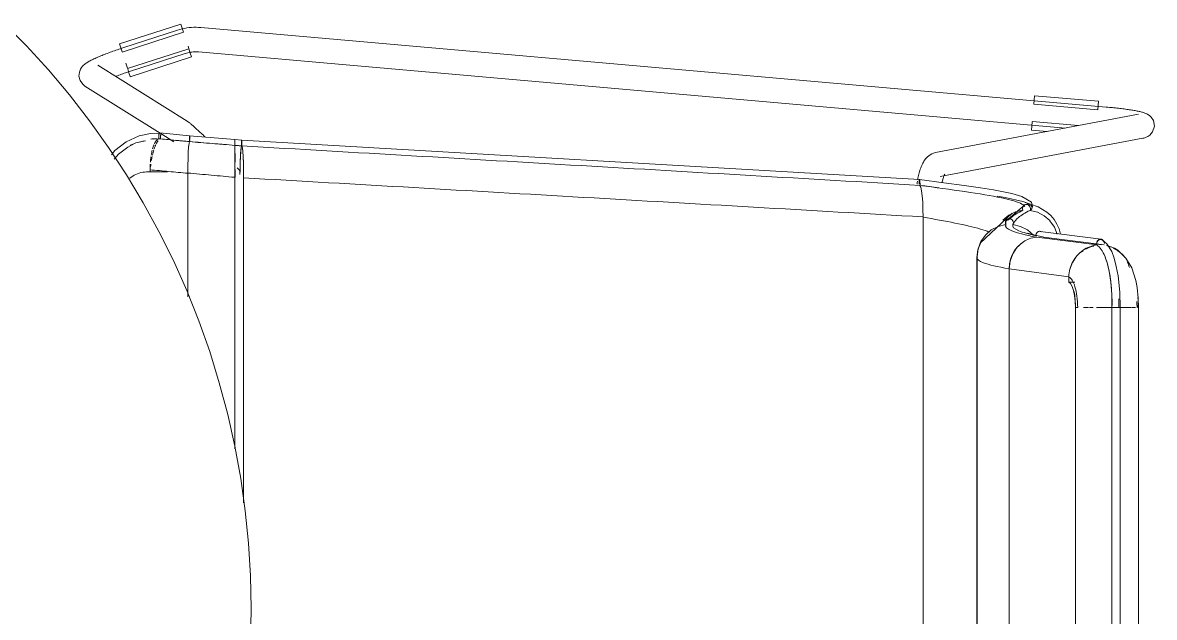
# Model space of a CAD drawing. Header units: millimetres. Extents: x 155927 to 295199, y -4084 to 97293.
# Drawn here: x 157572 to 158126, y 31203 to 31495 of the extents above; entities that cross this region are included whole.
import ezdxf

# ---------------------------------------------------------------- set-up
doc = ezdxf.new("R2010")
doc.units = ezdxf.units.MM
doc.header["$MEASUREMENT"] = 0
doc.layers.add('I-FURN', color=8, linetype='CONTINUOUS', lineweight=9)

msp = doc.modelspace()

# ---------------------------------------------------------------- linework, layer by layer
at = {"layer": 'I-FURN'}
for p, q in [((157573.41, 31483.26), (157562.16, 31494.63)), ((157619.07, 31484.26), (157649.08, 31493.95)), ((157620.37, 31480.22), (157650.38, 31489.91)), ((157647.44, 31490.95), (157620.62, 31482.24)), ((157647.48, 31490.97), (157647.44, 31490.95)), ((157648.58, 31491.3), (157647.48, 31490.97)), ((157649.68, 31491.58), (157648.58, 31491.3)), ((157649.08, 31493.95), (157649.71, 31492)), ((157650.8, 31491.82), (157649.68, 31491.58)), ((157649.71, 31492), (157650.34, 31490.03)), ((157651.93, 31492.02), (157650.8, 31491.82)), ((157653.06, 31492.17), (157651.93, 31492.02)), ((157654.2, 31492.27), (157653.06, 31492.17)), ((157655.34, 31492.33), (157654.2, 31492.27)), ((157656.48, 31492.35), (157655.34, 31492.33)), ((157657.62, 31492.32), (157656.48, 31492.35)), ((157658.76, 31492.24), (157657.62, 31492.32)), ((158102.08, 31453.29), (157658.76, 31492.24)), ((157584.19, 31471.44), (157573.41, 31483.26)), ((157619.7, 31482.31), (157619.07, 31484.26)), ((157608.09, 31477.58), (157608.65, 31477.82)), ((157608.65, 31477.82), (157609.23, 31478.07)), ((157609.23, 31478.07), (157609.83, 31478.32)), ((157609.83, 31478.32), (157610.44, 31478.57)), ((157610.44, 31478.57), (157611.06, 31478.82)), ((157611.06, 31478.82), (157611.7, 31479.07)), ((157611.7, 31479.07), (157612.36, 31479.32)), ((157612.36, 31479.32), (157613.02, 31479.58)), ((157613.02, 31479.58), (157613.7, 31479.83)), ((157613.7, 31479.83), (157614.39, 31480.09)), ((157614.39, 31480.09), (157615.09, 31480.34)), ((157615.09, 31480.34), (157615.79, 31480.59)), ((157615.79, 31480.59), (157616.51, 31480.85)), ((157616.51, 31480.85), (157617.23, 31481.1)), ((157617.23, 31481.1), (157617.96, 31481.35)), ((157617.96, 31481.35), (157618.69, 31481.6)), ((157618.69, 31481.6), (157619.43, 31481.85)), ((157619.43, 31481.85), (157620.17, 31482.09)), ((157620.34, 31480.34), (157619.7, 31482.31)), ((157620.17, 31482.09), (157620.62, 31482.24)), ((157652.99, 31481.84), (157622.98, 31472.15)), ((157624.29, 31468.11), (157654.29, 31477.8)), ((157624.33, 31470.83), (157651.14, 31479.54)), ((157651.14, 31479.54), (157651.78, 31479.73)), ((157651.78, 31479.73), (157652.42, 31479.9)), ((157652.42, 31479.9), (157653.07, 31480.04)), ((157652.58, 31483.1), (157652.95, 31481.94)), ((157653.02, 31481.72), (157653.66, 31479.75)), ((157653.07, 31480.04), (157653.72, 31480.15)), ((157653.66, 31479.75), (157654.29, 31477.8)), ((157653.72, 31480.15), (157654.37, 31480.24)), ((157654.37, 31480.24), (157655.03, 31480.3)), ((157655.03, 31480.3), (157655.69, 31480.34)), ((157655.69, 31480.34), (157656.36, 31480.35)), ((157656.36, 31480.35), (157657.02, 31480.33)), ((157657.02, 31480.33), (157657.68, 31480.29)), ((157657.68, 31480.29), (157657.71, 31480.29)), ((157657.71, 31480.28), (158082.21, 31442.99)), ((157599.86, 31471.79), (157600.43, 31472.7)), ((157600.43, 31472.7), (157600.95, 31473.33)), ((157600.95, 31473.33), (157601.41, 31473.79)), ((157601.41, 31473.79), (157601.84, 31474.16)), ((157601.84, 31474.16), (157602.24, 31474.48)), ((157602.24, 31474.48), (157602.63, 31474.75)), ((157602.63, 31474.75), (157603.02, 31475.01)), ((157603.02, 31475.01), (157603.41, 31475.25)), ((157603.41, 31475.25), (157603.81, 31475.49)), ((157603.81, 31475.49), (157604.22, 31475.72)), ((157604.22, 31475.72), (157604.65, 31475.95)), ((157604.65, 31475.95), (157605.09, 31476.18)), ((157605.09, 31476.18), (157605.54, 31476.4)), ((157605.54, 31476.4), (157606.02, 31476.64)), ((157606.02, 31476.64), (157606.51, 31476.87)), ((157606.51, 31476.87), (157607.02, 31477.1)), ((157607.02, 31477.1), (157607.55, 31477.34)), ((157607.55, 31477.34), (157608.09, 31477.58)), ((157652.06, 31446.44), (157608.47, 31473.75)), ((157622.15, 31474.73), (157622.95, 31472.25)), ((157594.5, 31459.2), (157584.19, 31471.44)), ((157599.17, 31468.43), (157599.34, 31470.41)), ((157599.75, 31466.21), (157599.17, 31468.43)), ((157599.34, 31470.41), (157599.86, 31471.79)), ((157617.36, 31468.39), (157617.98, 31468.62)), ((157617.98, 31468.62), (157618.62, 31468.85)), ((157618.62, 31468.85), (157619.26, 31469.09)), ((157619.26, 31469.09), (157619.92, 31469.33)), ((157619.92, 31469.33), (157620.59, 31469.56)), ((157620.59, 31469.56), (157621.26, 31469.8)), ((157621.26, 31469.8), (157621.94, 31470.03)), ((157621.94, 31470.03), (157622.62, 31470.26)), ((157622.62, 31470.26), (157623.31, 31470.49)), ((157623.65, 31470.06), (157623.02, 31472.03)), ((157623.31, 31470.49), (157624, 31470.72)), ((157623.98, 31469.06), (157623.65, 31470.06)), ((157624, 31470.72), (157624.33, 31470.83)), ((157624.29, 31468.11), (157624, 31468.98)), ((157600.98, 31464.47), (157599.75, 31466.21)), ((157600.98, 31464.47), (157602.1, 31463.58)), ((157602.1, 31463.58), (157638.87, 31440.55)), ((157604.31, 31446.57), (157594.5, 31459.2)), ((158066.7, 31454.76), (158066.88, 31456.82)), ((158066.88, 31456.82), (158067.06, 31458.86)), ((158067.06, 31458.86), (158098.47, 31456.1)), ((158098.47, 31456.1), (158098.29, 31454.06)), ((158066.69, 31454.63), (158098.1, 31451.87)), ((158098.29, 31454.06), (158098.11, 31452)), ((158102.24, 31453.28), (158102.08, 31453.29)), ((158102.99, 31453.21), (158102.24, 31453.28)), ((158103.74, 31453.14), (158102.99, 31453.21)), ((158104.49, 31453.07), (158103.74, 31453.14)), ((158105.23, 31452.99), (158104.49, 31453.07)), ((158105.97, 31452.92), (158105.23, 31452.99)), ((158106.7, 31452.84), (158105.97, 31452.92)), ((158107.43, 31452.76), (158106.7, 31452.84)), ((158108.15, 31452.68), (158107.43, 31452.76)), ((158108.86, 31452.59), (158108.15, 31452.68)), ((158109.56, 31452.51), (158108.86, 31452.59)), ((158110.25, 31452.42), (158109.56, 31452.51)), ((158110.92, 31452.34), (158110.25, 31452.42)), ((158111.58, 31452.25), (158110.92, 31452.34)), ((158112.23, 31452.16), (158111.58, 31452.25)), ((158112.87, 31452.07), (158112.23, 31452.16)), ((158113.49, 31451.98), (158112.87, 31452.07)), ((158114.09, 31451.89), (158113.49, 31451.98)), ((158114.68, 31451.8), (158114.09, 31451.89)), ((158115.24, 31451.7), (158114.68, 31451.8)), ((158115.8, 31451.61), (158115.24, 31451.7)), ((158116.33, 31451.52), (158115.8, 31451.61)), ((158116.84, 31451.42), (158116.33, 31451.52)), ((158117.34, 31451.33), (158116.84, 31451.42)), ((158117.82, 31451.23), (158117.34, 31451.33)), ((158118.28, 31451.14), (158117.82, 31451.23)), ((158118.72, 31451.04), (158118.28, 31451.14)), ((158119.15, 31450.94), (158118.72, 31451.04)), ((158119.56, 31450.83), (158119.15, 31450.94)), ((158119.96, 31450.73), (158119.56, 31450.83)), ((158120.36, 31450.61), (158119.96, 31450.73)), ((158120.75, 31450.49), (158120.36, 31450.61)), ((158121.16, 31450.34), (158120.75, 31450.49)), ((158121.58, 31450.18), (158121.16, 31450.34)), ((158122.06, 31449.96), (158121.58, 31450.18)), ((157613.61, 31433.54), (157604.31, 31446.57)), ((157652.06, 31446.44), (157652.38, 31446.23)), ((157652.38, 31446.23), (157652.64, 31446.05)), ((157652.64, 31446.05), (157652.87, 31445.87)), ((157652.87, 31445.87), (157653.09, 31445.7)), ((157653.09, 31445.7), (157653.31, 31445.52)), ((157653.31, 31445.52), (157653.54, 31445.33)), ((157653.54, 31445.33), (157653.78, 31445.13)), ((157653.78, 31445.13), (157654.03, 31444.91)), ((157654.03, 31444.91), (157654.3, 31444.68)), ((157654.3, 31444.68), (157654.58, 31444.44)), ((157654.58, 31444.44), (157654.88, 31444.18)), ((158117.93, 31449.81), (158018.64, 31431)), ((158065.76, 31444), (158065.94, 31446.06)), ((158088.55, 31444.2), (158065.95, 31446.18)), ((158122.62, 31449.66), (158122.06, 31449.96)), ((158123.32, 31449.18), (158122.62, 31449.66)), ((158124.23, 31448.32), (158123.32, 31449.18)), ((158125.27, 31446.67), (158124.23, 31448.32)), ((158125.76, 31443.91), (158125.27, 31446.67)), ((157622.3, 31436.29), (157628.62, 31439.19)), ((157628.62, 31439.19), (157634.26, 31440.41)), ((157634.26, 31440.41), (157639.72, 31440.5)), ((157653.32, 31439.2), (157638.83, 31440.62)), ((157639.24, 31440.31), (157645.68, 31436.28)), ((157653.27, 31438.94), (157653.25, 31438.64)), ((157653.25, 31438.64), (157653.27, 31438.93)), ((157653.3, 31439.13), (157653.27, 31438.94)), ((157653.32, 31439.2), (157653.3, 31439.13)), ((157653.3, 31439.12), (157653.32, 31439.19)), ((157653.35, 31439.13), (157653.32, 31439.2)), ((157675.52, 31437.37), (157653.32, 31439.19)), ((157653.32, 31439.19), (157653.35, 31439.13)), ((157653.37, 31438.94), (157653.35, 31439.13)), ((157653.35, 31439.13), (157653.37, 31438.94)), ((157653.39, 31438.65), (157653.37, 31438.94)), ((157653.37, 31438.94), (157653.39, 31438.65)), ((157654.88, 31444.18), (157655.18, 31443.91)), ((157655.18, 31443.91), (157655.51, 31443.62)), ((157655.51, 31443.62), (157655.84, 31443.32)), ((157655.84, 31443.32), (157656.19, 31443.01)), ((157656.19, 31443.01), (157656.56, 31442.68)), ((157656.56, 31442.68), (157656.94, 31442.33)), ((157656.94, 31442.33), (157657.33, 31441.98)), ((157657.33, 31441.98), (157657.73, 31441.61)), ((157657.73, 31441.61), (157658.14, 31441.23)), ((157658.14, 31441.23), (157658.57, 31440.84)), ((157658.57, 31440.84), (157659, 31440.43)), ((157659, 31440.43), (157659.45, 31440.02)), ((157659.45, 31440.02), (157659.9, 31439.6)), ((157659.9, 31439.6), (157660.36, 31439.17)), ((157660.36, 31439.17), (157660.83, 31438.73)), ((158065.58, 31441.95), (158065.76, 31444)), ((158065.58, 31441.95), (158073.47, 31441.26)), ((158123.6, 31439.58), (158122.52, 31438.83)), ((158124.92, 31441.16), (158123.6, 31439.58)), ((158124.92, 31441.16), (158125.76, 31443.91)), ((157622.37, 31420.16), (157613.61, 31433.54)), ((157616.77, 31431.96), (157622.3, 31436.29)), ((157618.44, 31430.22), (157623.01, 31433.72)), ((157623.01, 31433.72), (157626.7, 31435.63)), ((157652.71, 31431.28), (157652.86, 31433.72)), ((157652.86, 31433.72), (157652.71, 31431.24)), ((157652.86, 31433.74), (157653.04, 31435.46)), ((157653.04, 31435.45), (157652.86, 31433.72)), ((157653.23, 31436.35), (157653.04, 31435.45)), ((157653.04, 31435.46), (157653.23, 31436.34)), ((157653.23, 31438.26), (157653.22, 31437.81)), ((157653.22, 31437.8), (157653.23, 31438.25)), ((157653.22, 31437.81), (157653.22, 31437.31)), ((157653.22, 31437.31), (157653.22, 31437.8)), ((157653.22, 31437.31), (157653.22, 31436.82)), ((157653.22, 31436.81), (157653.22, 31437.31)), ((157653.22, 31436.82), (157653.23, 31436.35)), ((157653.23, 31436.34), (157653.22, 31436.81)), ((157653.25, 31438.64), (157653.23, 31438.26)), ((157653.23, 31438.25), (157653.25, 31438.64)), ((157653.41, 31438.27), (157653.39, 31438.65)), ((157653.39, 31438.65), (157653.41, 31438.27)), ((157653.42, 31437.82), (157653.41, 31438.27)), ((157653.41, 31438.27), (157653.42, 31437.82)), ((157653.43, 31437.33), (157653.42, 31437.82)), ((157653.42, 31437.82), (157653.43, 31437.32)), ((157653.42, 31436.36), (157653.42, 31436.83)), ((157653.42, 31436.83), (157653.42, 31436.36)), ((157675.49, 31431.9), (157675.5, 31433.64)), ((157675.5, 31433.64), (157675.49, 31431.9)), ((157675.5, 31433.64), (157675.52, 31434.53)), ((157675.52, 31434.53), (157675.5, 31433.64)), ((157675.53, 31437.3), (157675.52, 31437.37)), ((157675.52, 31437.37), (157675.52, 31437.3)), ((157675.52, 31437.36), (157678.88, 31437.1)), ((157675.52, 31437.3), (157675.52, 31437.36)), ((157675.52, 31437.36), (157675.53, 31437.3)), ((157675.52, 31436.82), (157675.52, 31437.11)), ((157675.52, 31437.11), (157675.52, 31436.82)), ((157675.52, 31436.44), (157675.52, 31436.82)), ((157675.52, 31436.82), (157675.52, 31436.44)), ((157675.52, 31435.98), (157675.52, 31436.44)), ((157675.52, 31436.44), (157675.52, 31435.99)), ((157675.52, 31435.99), (157675.52, 31435.5)), ((157675.52, 31435.49), (157675.52, 31435.98)), ((157675.52, 31435.5), (157675.52, 31435)), ((157675.52, 31435), (157675.52, 31435.49)), ((157675.52, 31434.53), (157675.52, 31435)), ((157675.52, 31435), (157675.52, 31434.53)), ((157675.53, 31436.43), (157675.53, 31436.82)), ((157675.53, 31436.81), (157675.53, 31436.43)), ((157675.53, 31436.43), (157675.53, 31435.98)), ((157675.53, 31435.98), (157675.53, 31436.43)), ((157675.53, 31435.98), (157675.53, 31435.49)), ((157675.53, 31435.49), (157675.53, 31435.98)), ((157675.53, 31435.49), (157675.53, 31434.99)), ((157675.53, 31434.99), (157675.53, 31435.49)), ((157675.53, 31434.99), (157675.53, 31434.52)), ((157675.53, 31434.52), (157675.53, 31434.99)), ((157675.56, 31431.88), (157675.55, 31433.63)), ((157675.55, 31433.62), (157675.56, 31431.87)), ((157678.57, 31433.35), (157678.38, 31431.6)), ((157678.78, 31434.25), (157678.57, 31433.35)), ((157678.78, 31435.71), (157678.77, 31435.22)), ((157678.77, 31435.22), (157678.77, 31434.72)), ((157678.77, 31434.72), (157678.78, 31434.25)), ((157678.79, 31436.16), (157678.78, 31435.71)), ((157678.81, 31436.54), (157678.79, 31436.16)), ((157678.83, 31436.83), (157678.81, 31436.54)), ((157678.85, 31437.02), (157678.83, 31436.83)), ((157678.88, 31437.09), (157678.85, 31437.02)), ((158010.79, 31417.81), (157678.88, 31437.09)), ((157678.91, 31437.03), (157678.88, 31437.09)), ((157678.94, 31436.84), (157678.91, 31437.03)), ((157678.96, 31436.55), (157678.94, 31436.84)), ((157678.98, 31436.16), (157678.96, 31436.55)), ((157678.99, 31435.71), (157678.98, 31436.16)), ((157678.98, 31434.26), (157678.99, 31434.73)), ((157679.19, 31433.37), (157678.98, 31434.26)), ((157678.99, 31435.22), (157678.99, 31435.71)), ((157678.99, 31434.73), (157678.99, 31435.22)), ((157679.39, 31431.62), (157679.19, 31433.37)), ((158020.87, 31419.21), (158120.16, 31438.02)), ((158120.58, 31438.11), (158120.16, 31438.02)), ((158121.1, 31438.24), (158120.58, 31438.11)), ((158121.72, 31438.46), (158121.1, 31438.24)), ((158122.52, 31438.83), (158121.72, 31438.46)), ((157615.09, 31429.85), (157616.77, 31431.96)), ((157616.44, 31427.83), (157618.44, 31430.22)), ((157652.52, 31424.7), (157652.59, 31428.14)), ((157652.59, 31428.14), (157652.52, 31424.71)), ((157652.59, 31428.21), (157652.71, 31431.24)), ((157652.71, 31431.24), (157652.59, 31428.14)), ((157675.47, 31426.26), (157675.48, 31429.39)), ((157675.48, 31429.39), (157675.47, 31426.26)), ((157675.49, 31431.9), (157675.48, 31429.39)), ((157675.48, 31429.39), (157675.49, 31431.89)), ((157675.57, 31429.38), (157675.56, 31431.88)), ((157675.56, 31431.87), (157675.57, 31429.37)), ((157675.58, 31426.25), (157675.57, 31429.38)), ((157675.57, 31429.37), (157675.58, 31426.25)), ((157678.22, 31429.1), (157678.09, 31425.98)), ((157678.38, 31431.6), (157678.22, 31429.1)), ((157679.55, 31429.12), (157679.39, 31431.62)), ((157679.67, 31425.99), (157679.55, 31429.12)), ((158013.71, 31427.89), (158013.31, 31427.36)), ((158014.16, 31428.42), (158013.71, 31427.89)), ((158014.68, 31428.94), (158014.16, 31428.42)), ((158015.28, 31429.45), (158014.68, 31428.94)), ((158015.97, 31429.94), (158015.28, 31429.45)), ((158016.76, 31430.37), (158015.97, 31429.94)), ((158017.65, 31430.74), (158016.76, 31430.37)), ((158018.64, 31431), (158017.65, 31430.74)), ((157633.94, 31421.5), (157633.94, 31422.54)), ((157652.52, 31424.61), (157652.49, 31420.85)), ((157652.49, 31420.97), (157652.52, 31424.61)), ((157675.46, 31422.69), (157675.47, 31426.26)), ((157675.47, 31426.26), (157675.46, 31422.69)), ((157675.46, 31418.9), (157675.46, 31422.69)), ((157675.46, 31422.69), (157675.46, 31418.9)), ((157675.59, 31418.92), (157675.59, 31422.7)), ((157675.59, 31422.69), (157675.59, 31418.92)), ((157678.14, 31422.13), (157676.61, 31423.6)), ((157678.02, 31422.43), (157677.99, 31420.18)), ((157678.09, 31425.98), (157678.02, 31422.43)), ((157679.75, 31422.42), (157679.67, 31425.99)), ((157679.78, 31418.64), (157679.75, 31422.42)), ((158010.96, 31422.29), (158010.77, 31421.67)), ((158011.15, 31422.89), (158010.96, 31422.29)), ((158011.36, 31423.48), (158011.15, 31422.89)), ((158011.58, 31424.07), (158011.36, 31423.48)), ((158011.81, 31424.64), (158011.58, 31424.07)), ((158012.06, 31425.2), (158011.81, 31424.64)), ((158012.34, 31425.75), (158012.06, 31425.2)), ((158012.63, 31426.28), (158012.34, 31425.75)), ((158012.95, 31426.82), (158012.63, 31426.28)), ((158013.31, 31427.36), (158012.95, 31426.82)), ((157630.6, 31406.44), (157622.37, 31420.16)), ((157642.45, 31421.55), (157632.7, 31421.55)), ((157652.49, 31420.85), (157652.49, 31360.36)), ((157652.49, 31360.36), (157652.49, 31420.85)), ((157675.46, 31285.91), (157675.46, 31418.9)), ((157675.46, 31418.9), (157675.46, 31285.91)), ((157679.78, 31259.54), (157679.78, 31418.64)), ((157679.78, 31418.64), (157679.78, 31259.54)), ((158009.77, 31417), (158009.66, 31416.28)), ((158010.01, 31418.39), (158009.88, 31417.7)), ((158010.14, 31419.07), (158010.01, 31418.39)), ((158010.29, 31419.74), (158010.14, 31419.07)), ((158010.44, 31420.4), (158010.29, 31419.74)), ((158010.6, 31421.04), (158010.44, 31420.4)), ((158010.61, 31416.89), (158010.59, 31416.44)), ((158010.59, 31416.44), (158010.61, 31416.89)), ((158010.77, 31421.67), (158010.6, 31421.04)), ((158010.64, 31417.27), (158010.61, 31416.89)), ((158010.61, 31416.89), (158010.64, 31417.27)), ((158010.69, 31417.56), (158010.64, 31417.27)), ((158010.64, 31417.27), (158010.69, 31417.56)), ((158010.74, 31417.74), (158010.69, 31417.56)), ((158010.69, 31417.56), (158010.74, 31417.74)), ((158010.74, 31417.74), (158010.79, 31417.81)), ((158010.79, 31417.8), (158010.74, 31417.74)), ((158010.79, 31417.81), (158010.85, 31417.73)), ((158010.79, 31417.8), (158022.65, 31416.25)), ((158010.85, 31417.73), (158010.79, 31417.8)), ((158010.9, 31417.54), (158010.85, 31417.73)), ((158010.85, 31417.73), (158010.9, 31417.54)), ((158010.94, 31417.24), (158010.9, 31417.54)), ((158010.9, 31417.54), (158010.94, 31417.24)), ((158010.97, 31416.85), (158010.94, 31417.24)), ((158010.94, 31417.24), (158010.97, 31416.86)), ((158010.97, 31416.86), (158010.99, 31416.4)), ((158010.99, 31416.4), (158010.97, 31416.85)), ((158022, 31417.13), (158021.9, 31416.66)), ((158022.1, 31417.57), (158022, 31417.13)), ((158022.21, 31417.99), (158022.1, 31417.57)), ((158022.32, 31418.39), (158022.21, 31417.99)), ((158022.42, 31418.75), (158022.32, 31418.39)), ((158022.53, 31419.09), (158022.42, 31418.75)), ((158022.64, 31419.39), (158022.53, 31419.09)), ((158022.74, 31419.66), (158022.64, 31419.39)), ((158022.84, 31419.89), (158022.74, 31419.66)), ((158022.92, 31420.09), (158022.84, 31419.89)), ((158023, 31420.24), (158022.92, 31420.09)), ((158023.04, 31420.33), (158023, 31420.24)), ((158023.09, 31420.4), (158023.04, 31420.33)), ((158023.1, 31420.43), (158023.09, 31420.4)), ((158009.66, 31416.28), (158009.56, 31415.55)), ((158010.59, 31416.44), (158010.58, 31415.94)), ((158010.58, 31415.95), (158010.59, 31416.44)), ((158010.58, 31415.45), (158010.58, 31415.95)), ((158010.58, 31415.94), (158010.58, 31415.45)), ((158010.98, 31414.94), (158011, 31415.41)), ((158011, 31415.41), (158010.98, 31414.94)), ((158010.98, 31414.94), (158011.38, 31414.03)), ((158011.38, 31414.03), (158010.98, 31414.94)), ((158011, 31415.91), (158010.99, 31416.4)), ((158010.99, 31416.4), (158011, 31415.91)), ((158011, 31415.41), (158011, 31415.91)), ((158011, 31415.91), (158011, 31415.41)), ((158011.38, 31414.03), (158011.75, 31412.3)), ((158011.75, 31412.29), (158011.38, 31414.03)), ((158011.75, 31412.29), (158012.06, 31409.83)), ((158012.06, 31409.79), (158011.75, 31412.29)), ((158021.9, 31416.66), (158021.8, 31416.16)), ((158022.65, 31416.25), (158032.58, 31414.89)), ((158032.58, 31414.89), (158040.6, 31413.71)), ((158040.6, 31413.71), (158046.91, 31412.68)), ((158046.91, 31412.68), (158055.93, 31410.87)), ((157638.27, 31392.4), (157630.6, 31406.44)), ((158012.06, 31409.8), (158012.3, 31406.74)), ((158012.3, 31406.69), (158012.06, 31409.79)), ((158012.3, 31406.69), (158012.45, 31403.22)), ((158012.45, 31403.16), (158012.3, 31406.69)), ((158052.77, 31408.96), (158048.71, 31409.7)), ((158061.29, 31407.07), (158052.77, 31408.96)), ((158055.93, 31410.87), (158060.93, 31409.47)), ((158060.93, 31409.47), (158065.57, 31406.7)), ((158068.92, 31404.4), (158061.29, 31407.07)), ((158065.57, 31406.7), (158066.1, 31404.51)), ((158012.45, 31403.16), (158012.51, 31399.47)), ((158012.51, 31399.39), (158012.45, 31403.16)), ((158056.13, 31401.26), (158040.43, 31386.66)), ((158054.45, 31400.32), (158051.62, 31397.91)), ((158051.62, 31397.91), (158054.46, 31400.31)), ((158062.32, 31405.37), (158052.9, 31397.24)), ((158057.78, 31401.96), (158054.45, 31400.32)), ((158054.46, 31400.31), (158057.78, 31401.95)), ((158057.78, 31401.95), (158061.39, 31402.74)), ((158061.39, 31402.74), (158057.78, 31401.96)), ((158061.3, 31404.21), (158061.21, 31403.72)), ((158061.21, 31403.71), (158061.3, 31404.2)), ((158061.21, 31403.72), (158061.24, 31403.22)), ((158061.24, 31403.21), (158061.21, 31403.71)), ((158061.24, 31403.22), (158061.39, 31402.74)), ((158061.39, 31402.74), (158061.24, 31403.21)), ((158061.51, 31404.66), (158061.3, 31404.21)), ((158061.3, 31404.2), (158061.51, 31404.65)), ((158061.83, 31405.04), (158061.51, 31404.66)), ((158061.51, 31404.65), (158061.83, 31405.03)), ((158061.83, 31405.03), (158062.23, 31405.32)), ((158062.23, 31405.32), (158061.83, 31405.04)), ((158062.05, 31405.21), (158062.26, 31405.34)), ((158062.69, 31405.51), (158062.23, 31405.32)), ((158062.23, 31405.32), (158062.69, 31405.5)), ((158063.18, 31405.57), (158062.69, 31405.51)), ((158062.69, 31405.5), (158063.18, 31405.56)), ((158063.66, 31405.49), (158063.18, 31405.57)), ((158063.18, 31405.56), (158063.66, 31405.49)), ((158063.66, 31405.49), (158064.11, 31405.29)), ((158064.11, 31405.3), (158063.66, 31405.49)), ((158064.51, 31405), (158064.11, 31405.3)), ((158064.11, 31405.29), (158064.51, 31404.99)), ((158064.82, 31404.61), (158064.51, 31405)), ((158064.51, 31404.99), (158064.81, 31404.61)), ((158064.81, 31404.61), (158065.01, 31404.15)), ((158065.01, 31404.15), (158064.82, 31404.61)), ((158065.04, 31403.16), (158064.88, 31402.69)), ((158064.88, 31402.69), (158065.04, 31403.16)), ((158068.51, 31401.79), (158064.88, 31402.69)), ((158065.01, 31404.15), (158065.08, 31403.66)), ((158065.09, 31403.66), (158065.01, 31404.15)), ((158065.08, 31403.66), (158065.04, 31403.16)), ((158065.04, 31403.16), (158065.09, 31403.66)), ((158066.1, 31404.51), (158065.8, 31403.6)), ((158071.83, 31400.05), (158068.51, 31401.79)), ((158073.03, 31401.89), (158068.92, 31404.4)), ((158075, 31400.16), (158073.03, 31401.89)), ((158076.68, 31398.18), (158075, 31400.16)), ((158012.51, 31015.99), (158012.51, 31399.39)), ((158012.51, 31399.39), (158012.51, 31015.99)), ((158049.29, 31394.84), (158045.89, 31393.09)), ((158045.9, 31393.08), (158049.29, 31394.83)), ((158053, 31395.73), (158049.29, 31394.84)), ((158052.8, 31396.7), (158052.89, 31397.19)), ((158052.88, 31397.19), (158052.8, 31396.7)), ((158052.84, 31396.2), (158052.8, 31396.7)), ((158052.8, 31396.7), (158052.84, 31396.2)), ((158053, 31395.73), (158052.84, 31396.2)), ((158052.84, 31396.2), (158053, 31395.73)), ((158053.09, 31397.64), (158052.88, 31397.19)), ((158052.89, 31397.19), (158053.09, 31397.64)), ((158053.03, 31397.54), (158052.99, 31394.66)), ((158053.09, 31397.64), (158053.4, 31398.02)), ((158053.4, 31398.02), (158053.09, 31397.64)), ((158053.8, 31398.32), (158053.4, 31398.02)), ((158053.4, 31398.02), (158053.8, 31398.31)), ((158054.27, 31398.51), (158053.8, 31398.32)), ((158053.8, 31398.31), (158054.27, 31398.5)), ((158054.27, 31398.5), (158054.76, 31398.57)), ((158054.76, 31398.57), (158054.27, 31398.51)), ((158054.76, 31398.57), (158055.25, 31398.5)), ((158055.25, 31398.51), (158054.76, 31398.57)), ((158055.71, 31398.32), (158055.25, 31398.51)), ((158055.25, 31398.5), (158055.71, 31398.31)), ((158056.11, 31398.02), (158055.71, 31398.32)), ((158055.71, 31398.31), (158056.11, 31398.02)), ((158056.11, 31398.02), (158056.42, 31397.64)), ((158056.43, 31397.64), (158056.11, 31398.02)), ((158056.42, 31397.64), (158056.62, 31397.19)), ((158056.63, 31397.19), (158056.43, 31397.64)), ((158056.67, 31396.2), (158056.51, 31395.73)), ((158056.51, 31395.73), (158056.67, 31396.2)), ((158060.22, 31394.84), (158056.51, 31395.73)), ((158056.79, 31396.41), (158056.61, 31395.98)), ((158056.62, 31397.19), (158056.71, 31396.7)), ((158056.71, 31396.7), (158056.63, 31397.19)), ((158056.71, 31396.7), (158056.67, 31396.2)), ((158056.67, 31396.2), (158056.71, 31396.7)), ((158063.62, 31393.08), (158060.22, 31394.84)), ((158074.5, 31397.74), (158071.83, 31400.05)), ((158076.83, 31394.48), (158074.65, 31397.57)), ((158078.06, 31395.98), (158076.68, 31398.18)), ((158079.08, 31393.61), (158078.06, 31395.98)), ((157645.37, 31378.06), (157638.27, 31392.4)), ((158043.02, 31390.58), (158040.85, 31387.44)), ((158040.86, 31387.44), (158043.03, 31390.57)), ((158045.89, 31393.09), (158043.02, 31390.58)), ((158043.03, 31390.57), (158045.9, 31393.08)), ((158063.59, 31391.58), (158066.02, 31390.82)), ((158066.49, 31390.58), (158063.62, 31393.08)), ((158066.02, 31390.82), (158072.31, 31389.45)), ((158067.87, 31391.05), (158067.79, 31390.56)), ((158067.79, 31390.56), (158067.83, 31390.06)), ((158068.06, 31391.5), (158067.87, 31391.05)), ((158067.99, 31389.59), (158097.69, 31385.75)), ((158068.37, 31391.88), (158068.06, 31391.5)), ((158068.75, 31392.18), (158068.37, 31391.88)), ((158069.19, 31392.37), (158068.75, 31392.18)), ((158069.66, 31392.44), (158069.19, 31392.37)), ((158070.13, 31392.37), (158069.66, 31392.44)), ((158069.89, 31392.42), (158099.67, 31388.57)), ((158070.57, 31392.18), (158070.13, 31392.37)), ((158071.53, 31389.57), (158101.23, 31385.73)), ((158078.23, 31390.97), (158076.83, 31394.48)), ((158079.74, 31391.11), (158079.08, 31393.61)), ((158039.01, 31380.08), (158039.49, 31383.87)), ((158039.48, 31383.87), (158039.01, 31380.08)), ((158041.03, 31387.76), (158039.3, 31383.29)), ((158040.85, 31387.44), (158039.48, 31383.87)), ((158039.49, 31383.87), (158040.86, 31387.44)), ((158040.43, 31386.66), (158039.73, 31384.73)), ((158058.48, 31384.47), (158056.4, 31381.36)), ((158061.22, 31386.96), (158058.48, 31384.47)), ((158095.26, 31386.5), (158100.04, 31385.88)), ((158100.17, 31388.21), (158102.55, 31386.32)), ((158102.55, 31386.32), (158104.85, 31382.49)), ((158105.66, 31384.18), (158107.93, 31382.85)), ((157651.9, 31363.45), (157645.37, 31378.06)), ((158039.3, 31383.29), (158038.86, 31379.54)), ((158038.86, 31379.54), (158038.86, 31074.74)), ((158039.01, 31035.3), (158039.01, 31380.08)), ((158039.01, 31380.08), (158039.01, 31035.3)), ((158056.4, 31381.36), (158055.09, 31377.81)), ((158101.9, 31379.27), (158101.71, 31379.78)), ((158102.78, 31376.45), (158101.9, 31379.27)), ((158104.85, 31382.49), (158106.05, 31379.32)), ((158106.05, 31379.32), (158107.13, 31375.28)), ((158107.93, 31382.85), (158110, 31381.18)), ((158110, 31381.18), (158111.83, 31379.2)), ((158111.83, 31379.2), (158114.7, 31374.49)), ((158055.09, 31377.81), (158054.61, 31374.04)), ((158054.61, 31374.04), (158083.89, 31370.18)), ((158054.61, 31041.33), (158054.61, 31374.04)), ((158054.61, 31374.04), (158054.61, 31041.33)), ((158103.58, 31372.95), (158102.78, 31376.45)), ((158104.41, 31367.51), (158103.58, 31372.95)), ((158107.13, 31375.28), (158107.99, 31370.56)), ((158114.7, 31374.49), (158116.73, 31368.34)), ((158083.89, 31370.18), (158083.82, 31367.47)), ((158086.83, 31367.47), (158083.82, 31367.47)), ((158083.82, 31367.47), (158084.68, 31366.83)), ((158104.89, 31361.53), (158104.41, 31367.51)), ((158107.99, 31370.56), (158108.79, 31362.67)), ((158116.73, 31368.34), (158117.38, 31364.84)), ((157657.83, 31348.6), (157651.9, 31363.45)), ((158084.68, 31366.83), (158085.47, 31365.48)), ((158085.47, 31365.48), (158086.14, 31363.49)), ((158086.14, 31363.49), (158086.65, 31361)), ((158104.98, 31355.11), (158104.89, 31361.53)), ((158108.79, 31362.67), (158108.94, 31355.11)), ((158117.38, 31364.84), (158117.9, 31359.63)), ((158086.65, 31361), (158086.97, 31358.15)), ((158086.97, 31358.15), (158087.08, 31355.11)), ((158117.9, 31359.63), (158117.98, 31355.11)), ((158087.08, 31355.11), (158087.08, 31060.26)), ((158087.14, 31060.26), (158087.14, 31355.11)), ((158090.99, 31355.11), (158093.45, 31355.11)), ((158093.97, 31355.11), (158095.81, 31355.11)), ((158097.44, 31355.11), (158101, 31355.11)), ((158105.01, 31355.11), (158101.19, 31355.11)), ((158101.19, 31355.11), (158105.01, 31355.11)), ((158104.98, 31355.11), (158104.98, 31060.26)), ((158104.98, 31355.11), (158108.94, 31355.11)), ((158105.09, 31355.11), (158104.98, 31355.11)), ((158105.31, 31355.11), (158105.09, 31355.11)), ((158105.64, 31355.11), (158105.31, 31355.11)), ((158106.06, 31355.11), (158105.64, 31355.11)), ((158106.53, 31355.11), (158106.06, 31355.11)), ((158107.03, 31355.11), (158106.53, 31355.11)), ((158107.53, 31355.11), (158107.03, 31355.11)), ((158107.98, 31355.11), (158107.53, 31355.11)), ((158108.37, 31355.11), (158107.98, 31355.11)), ((158108.67, 31355.11), (158108.37, 31355.11)), ((158108.87, 31355.11), (158108.67, 31355.11)), ((158111.72, 31355.11), (158108.7, 31355.11)), ((158108.7, 31355.11), (158114.46, 31355.11)), ((158108.94, 31355.11), (158108.87, 31355.11)), ((158108.94, 31060.26), (158108.94, 31355.11)), ((158112.01, 31355.11), (158111.86, 31355.11)), ((158114.73, 31355.11), (158116.49, 31355.11)), ((158117.68, 31355.11), (158117.96, 31355.11)), ((158117.98, 31355.11), (158117.81, 31355.11)), ((158117.98, 31060.26), (158117.98, 31355.11)), ((157663.17, 31333.51), (157657.83, 31348.6)), ((157667.89, 31318.23), (157663.17, 31333.51)), ((157672.01, 31302.77), (157667.89, 31318.23)), ((157675.5, 31287.16), (157672.01, 31302.77)), ((157678.36, 31271.41), (157675.5, 31287.16)), ((157680.6, 31255.57), (157678.36, 31271.41)), ((157682.19, 31239.65), (157680.6, 31255.57)), ((157683.15, 31223.68), (157682.19, 31239.65)), ((157683.47, 31207.69), (157683.15, 31223.68)), ((157683.38, 31199.05), (157683.47, 31207.69))]:
    msp.add_line(p, q, dxfattribs=at)
for centre, major_axis, ratio, start_param, end_param in [((158069.68, 31373.91), (0, 15.78), 0.955139, 0.112537, 0.354036), ((158069.66, 31390.47), (0, 1.96), 0.955139, 5.775592, 8.064923), ((158069.68, 31373.91), (0, 15.78), 0.955139, 0.354206, 1.562553), ((158113.7, 31355.11), (0, 12.4), 0.287441, 4.712389, 4.950404), ((158102.23, 31355.11), (-15.75, 0), 0.000004, 5.8107, 5.99294)]:
    msp.add_ellipse(centre, major_axis=major_axis, ratio=ratio, start_param=start_param, end_param=end_param, dxfattribs=at)
for points, knots in [([(157638.28, 31437.78), (157638.25, 31437.92), (157638.22, 31438.21), (157638.21, 31438.63), (157638.22, 31439.01), (157638.24, 31439.3), (157638.27, 31439.57), (157638.32, 31439.82), (157638.39, 31440.04), (157638.45, 31440.24), (157638.55, 31440.43), (157638.64, 31440.54), (157638.68, 31440.57)], [0, 0, 0, 0, 0.0555556, 0.1111111, 0.1666667, 0.1944444, 0.2222222, 0.2777778, 0.3055556, 0.3333333, 0.3888889, 0.4444444, 0.4444444, 0.4444444, 0.4444444]), ([(157624.02, 31434.3), (157624.53, 31434.59), (157626.94, 31435.9), (157629.56, 31436.42), (157631.66, 31436.7)], [-0.3749944, -0.3749944, -0.3749944, -0.3749944, -0.3333333, -0.1789981, -0.1789981, -0.1789981, -0.1789981]), ([(157677.99, 31420.18), (157678.01, 31422.2), (157678.06, 31425.43), (157678.21, 31429.22), (157678.43, 31432.57), (157678.64, 31433.96), (157678.78, 31434.25)], [-0.9335619, -0.9335619, -0.9335619, -0.9335619, -0.6666667, -0.5, -0.3333333, 0, 0, 0, 0]), ([(157678.88, 31437.1), (157678.9, 31437.1), (157678.93, 31436.96), (157678.96, 31436.57), (157678.98, 31436.18), (157678.99, 31435.72), (157678.99, 31435.23), (157678.99, 31434.73), (157678.99, 31434.41), (157678.98, 31434.26)], [-0.498493, -0.498493, -0.498493, -0.498493, -0.375, -0.3125, -0.25, -0.1875, -0.125, -0.0625, 0, 0, 0, 0]), ([(157678.98, 31434.26), (157679.13, 31433.98), (157679.34, 31432.59), (157679.56, 31429.23), (157679.68, 31426.07), (157679.76, 31422.46), (157679.78, 31419.91), (157679.78, 31418.64)], [-1, -1, -1, -1, -0.666667, -0.5, -0.333333, -0.166667, 0, 0, 0, 0]), ([(157624.05, 31418.39), (157624.95, 31419.15), (157627.95, 31421.08), (157631.56, 31421.71), (157633.94, 31421.5)], [0.5, 0.5, 0.5, 0.5, 0.6666667, 1, 1, 1, 1]), ([(158062.27, 31404.57), (158062.08, 31404.98), (158060.48, 31406.4), (158052.18, 31408.84), (158033.74, 31411.89), (158018.53, 31413.92), (158010.98, 31414.94)], [0.1500588, 0.1500588, 0.1500588, 0.1500588, 0.25, 0.5, 0.75, 1, 1, 1, 1]), ([(158064.88, 31402.69), (158066.43, 31403.71), (158066.2, 31405), (158063.18, 31406.28), (158062.46, 31406.54)], [0, 0, 0, 0, 0.25, 0.3133981, 0.3133981, 0.3133981, 0.3133981]), ([(158054.26, 31397.86), (158054.66, 31398.32), (158056.33, 31399.95), (158058.98, 31401.57), (158061.39, 31402.74)], [0.303693, 0.303693, 0.303693, 0.303693, 0.5, 1, 1, 1, 1]), ([(158056.79, 31396.41), (158057.26, 31397.34), (158059.05, 31399.44), (158062.48, 31401.53), (158064.88, 31402.69)], [0.0974621, 0.0974621, 0.0974621, 0.0974621, 0.5, 1, 1, 1, 1]), ([(158012.51, 31399.39), (158017.9, 31398.41), (158028.68, 31396.47), (158039.39, 31394.04), (158043.63, 31392.58), (158044.78, 31392.09)], [0, 0, 0, 0, 0.25, 0.5, 0.625, 0.625, 0.625, 0.625]), ([(158067.89, 31390.28), (158064.18, 31391.08), (158057.69, 31392.89), (158055.96, 31394.71), (158056.51, 31395.73)], [0.1122148, 0.1122148, 0.1122148, 0.1122148, 0.5, 1, 1, 1, 1]), ([(158101.27, 31386.6), (158101.28, 31386.74), (158101.26, 31386.97), (158101.19, 31387.26), (158101.09, 31387.53), (158100.91, 31387.84), (158100.62, 31388.16), (158100.26, 31388.4), (158099.91, 31388.53), (158099.6, 31388.58), (158099.33, 31388.58), (158099.06, 31388.55), (158098.81, 31388.48), (158098.56, 31388.36), (158098.25, 31388.17), (158097.92, 31387.85), (158097.69, 31387.45), (158097.57, 31387.1), (158097.5, 31386.72), (158097.51, 31386.28), (158097.61, 31385.92), (158097.69, 31385.75)], [0.1111111, 0.1111111, 0.1111111, 0.1111111, 0.1666667, 0.1944444, 0.2222222, 0.2777778, 0.3333333, 0.3888889, 0.4444444, 0.4791667, 0.5138889, 0.5486111, 0.5833333, 0.6180556, 0.6527778, 0.7222222, 0.7916667, 0.8263889, 0.8611111, 0.9305556, 1, 1, 1, 1]), ([(158097.6, 31387), (158097.64, 31387.12), (158097.73, 31387.35), (158098.01, 31387.76), (158098.56, 31388.22), (158099.43, 31388.47), (158100.21, 31388.24), (158100.72, 31387.85), (158101.02, 31387.46), (158101.21, 31387), (158101.25, 31386.67), (158101.26, 31386.51)], [-0.8125, -0.8125, -0.8125, -0.8125, -0.765625, -0.71875, -0.625, -0.5, -0.375, -0.3125, -0.25, -0.1875, -0.125, -0.125, -0.125, -0.125]), ([(158111.36, 31379.47), (158111.08, 31379.87), (158110.05, 31381.24), (158107.88, 31383.24), (158105.03, 31384.85), (158103.09, 31385.32), (158102.32, 31385.48)], [0.434972, 0.434972, 0.434972, 0.434972, 0.5, 0.6666667, 0.8333333, 0.9407177, 0.9407177, 0.9407177, 0.9407177]), ([(158038.86, 31379.54), (158038.86, 31378.71), (158041.24, 31376.88), (158048.88, 31375.05), (158054.61, 31374.04)], [0.0892846, 0.0892846, 0.0892846, 0.0892846, 0.5, 1, 1, 1, 1]), ([(158084.44, 31373.72), (158084.76, 31374.95), (158086.19, 31378.47), (158088.66, 31381.78), (158090.81, 31382.91)], [-0.8333333, -0.8333333, -0.8333333, -0.8333333, -0.6666667, -0.3333333, -0.3333333, -0.3333333, -0.3333333])]:
    msp.add_open_spline(points, degree=3, knots=knots, dxfattribs=at)
for points in [[(157639.58, 31440.43), (157639.53, 31440.39), (157639.44, 31440.27), (157639.31, 31439.97), (157639.19, 31439.59), (157639.1, 31439.13), (157639.03, 31438.64), (157639, 31438.14), (157639, 31437.83), (157639.01, 31437.68)], [(157631.03, 31436.81), (157630.3, 31436.61), (157629.59, 31436.38), (157628.88, 31436.11)], [(157634.28, 31437.6), (157635.09, 31437.69), (157635.92, 31437.7), (157636.75, 31437.7)], [(157635.22, 31432.8), (157635.43, 31433.53), (157635.66, 31434.17), (157635.91, 31434.77)], [(157637.45, 31437.74), (157636.79, 31437.73), (157636.14, 31437.69), (157635.5, 31437.63)], [(157636.85, 31434.95), (157636.55, 31434.32), (157636.28, 31433.57), (157636.01, 31432.76)], [(157636.11, 31435.23), (157636.43, 31435.93), (157637.13, 31437.07), (157637.88, 31437.64), (157638.28, 31437.78)], [(157637.92, 31436.77), (157637.6, 31436.36), (157637.27, 31435.84), (157636.96, 31435.2)], [(157653.23, 31436.35), (157650.7, 31436.58), (157645.67, 31437.06), (157640.72, 31437.54), (157638.28, 31437.78)], [(157653.42, 31436.36), (157651.04, 31436.59), (157648.68, 31436.83), (157646.33, 31437.06)], [(157653.23, 31436.34), (157656.94, 31436.04), (157664.36, 31435.44), (157671.8, 31434.83), (157675.52, 31434.53)], [(157653.42, 31436.36), (157657.06, 31436.05), (157660.71, 31435.75), (157664.37, 31435.45)], [(157667.98, 31435.15), (157668.39, 31435.11), (157668.8, 31435.08), (157669.21, 31435.05)], [(157678.98, 31434.26), (157678.4, 31434.3), (157677.25, 31434.39), (157676.09, 31434.48), (157675.52, 31434.53)], [(157678.78, 31434.25), (157678.24, 31434.3), (157677.16, 31434.39), (157676.07, 31434.48), (157675.53, 31434.52)], [(157678.78, 31434.25), (157678.77, 31434.85), (157678.77, 31436.35), (157678.84, 31437.1), (157678.88, 31437.1)], [(157678.98, 31434.26), (157734.39, 31431.04), (157845.15, 31424.6), (157955.74, 31418.16), (158010.98, 31414.94)], [(157634.11, 31426.26), (157634.18, 31427.17), (157634.28, 31428.05), (157634.41, 31428.9)], [(157634.54, 31429.75), (157634.69, 31430.59), (157634.85, 31431.4), (157635.04, 31432.14)], [(157635.01, 31429.07), (157634.87, 31428.43), (157634.73, 31427.76), (157634.61, 31427.08)], [(157635.86, 31432.33), (157635.61, 31431.53), (157635.38, 31430.65), (157635.16, 31429.73)], [(157633.94, 31422.54), (157633.95, 31423.5), (157633.98, 31424.43), (157634.04, 31425.34)], [(157652.49, 31420.85), (157649.36, 31421.15), (157643.11, 31421.74), (157636.97, 31422.29), (157633.94, 31422.54)], [(157634.36, 31425.38), (157634.29, 31424.91), (157634.24, 31424.43), (157634.19, 31423.95)], [(157624.05, 31418.39), (157624.1, 31418.43), (157624.15, 31418.47), (157624.19, 31418.51)], [(157632.42, 31421.55), (157632.93, 31421.56), (157633.43, 31421.54), (157633.94, 31421.5)], [(157652.49, 31420.97), (157656.31, 31420.62), (157660.14, 31420.28), (157663.97, 31419.93)], [(157663.97, 31419.93), (157667.8, 31419.59), (157671.63, 31419.25), (157675.46, 31418.9)], [(157679.78, 31418.64), (157735.3, 31415.44), (157790.83, 31412.25), (157846.27, 31409.05)], [(158020.15, 31413.76), (158017.12, 31414.15), (158014.05, 31414.54), (158010.99, 31414.92)], [(157846.27, 31409.05), (157901.73, 31405.86), (157957.15, 31402.66), (158012.51, 31399.47)], [(158067.99, 31389.59), (158062.48, 31390.61), (158054.42, 31392.66), (158052.45, 31394.71), (158053, 31395.73)], [(158097.69, 31385.75), (158096.45, 31385.6), (158094.07, 31385.02), (158090.73, 31383.25), (158087.89, 31380.73), (158085.7, 31377.58), (158084.29, 31373.98), (158083.93, 31371.48), (158083.89, 31370.18)], [(158092.18, 31383.76), (158093.44, 31384.46), (158094.8, 31384.86), (158096.18, 31385.2)], [(158097.53, 31386.01), (158097.52, 31386.09), (158097.5, 31386.26), (158097.5, 31386.42), (158097.51, 31386.51)], [(158097.68, 31385.54), (158098.41, 31385.19), (158099.81, 31383.88), (158101.71, 31380.18), (158103.24, 31375.11), (158104.35, 31368.97), (158104.98, 31362.11), (158105.05, 31357.46), (158105.01, 31355.11)], [(158102.64, 31385.26), (158103.3, 31385.11), (158103.94, 31384.91), (158104.58, 31384.67)], [(158039.01, 31380.08), (158038.91, 31379.9), (158038.86, 31379.72), (158038.86, 31379.54)], [(158113.53, 31374.72), (158113.27, 31375.67), (158112.93, 31376.61), (158112.5, 31377.5)], [(158083.9, 31369.94), (158085.01, 31369.68), (158087.18, 31366.3), (158088.15, 31358.9), (158088.2, 31355.11)], [(158087.13, 31355.95), (158087.07, 31358.73), (158086.8, 31361.87), (158086.19, 31363.49)], [(158108.39, 31359.38), (158108.43, 31357.96), (158108.43, 31356.54), (158108.41, 31355.11)], [(158117.67, 31360.08), (158117.82, 31358.5), (158117.89, 31356.83), (158117.89, 31355.11)]]:
    msp.add_open_spline(points, degree=3, dxfattribs=at)

doc.saveas('drawing.dxf')
